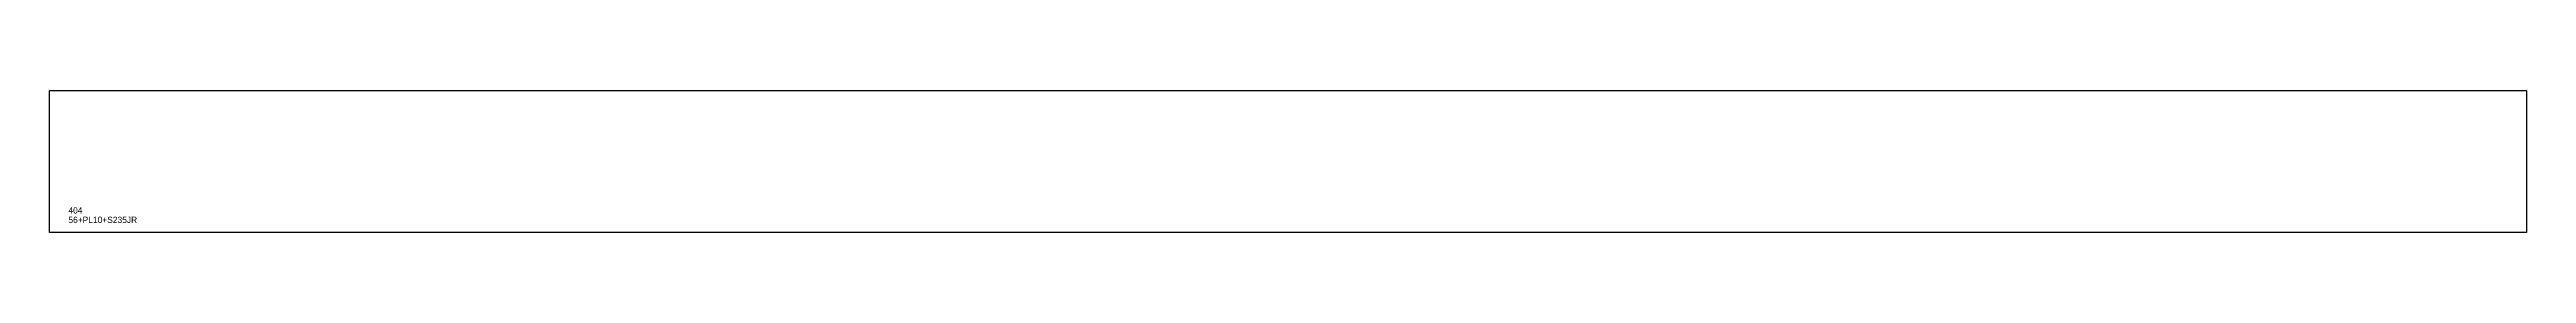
# Model space of a CAD drawing. Extents: x 0 to 3937, y 0 to 225.
import ezdxf

# ---------------------------------------------------------------- set-up
doc = ezdxf.new("R2010")
doc.units = 0
for name, color, linetype in [('CUT', 7, 'CONTINUOUS'), ('SCRIBE', 3, 'CONTINUOUS'), ('TEXT', 7, 'CONTINUOUS')]:
    doc.layers.add(name, color=color, linetype=linetype)

msp = doc.modelspace()

# ---------------------------------------------------------------- linework, layer by layer
at = {"layer": 'CUT', "color": 7, "linetype": 'CONTINUOUS'}
msp.add_lwpolyline([(0, 0), (0, 225), (3937.31, 225), (3937.31, 0)], close=True, dxfattribs=at)

# ---------------------------------------------------------------- texts
at = {"layer": 'SCRIBE', "color": 3}
msp.add_text('404', height=10, dxfattribs=at).set_placement((30, 30))
at = {"layer": 'TEXT', "color": 7}
msp.add_text('56+PL10+S235JR', height=10, dxfattribs=at).set_placement((30, 15))

doc.saveas('drawing.dxf')
